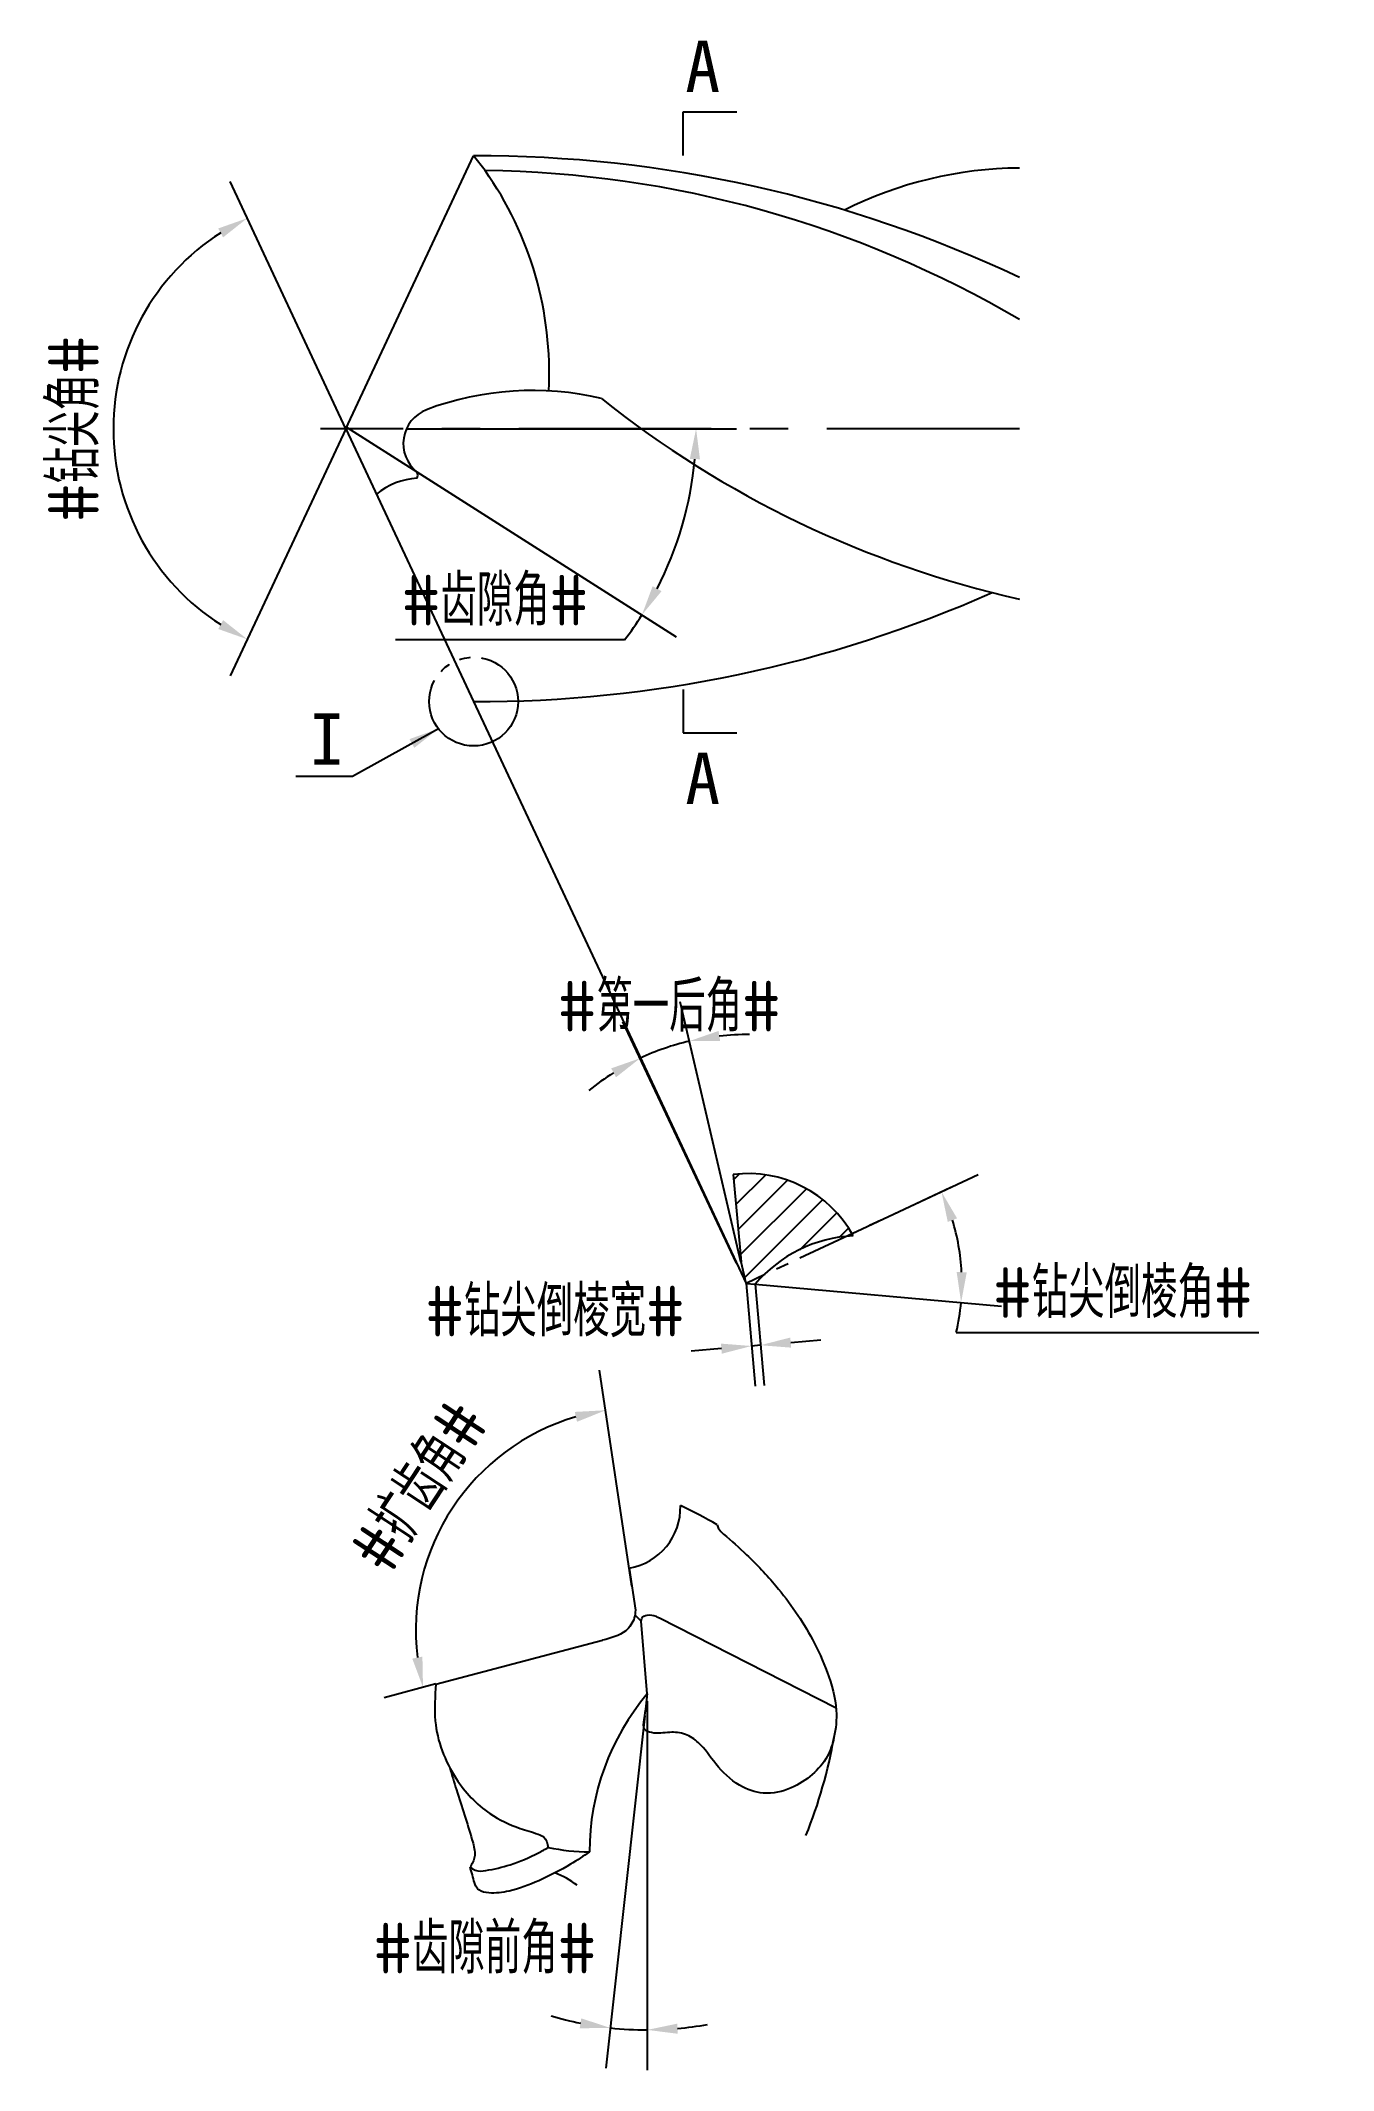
# Model space of a CAD drawing. Header units: millimetres. Extents: x 1092 to 1156, y 3800 to 3901.
import ezdxf

# ---------------------------------------------------------------- set-up
doc = ezdxf.new("R2010")
doc.units = ezdxf.units.MM
for name, pattern in [('ACAD_ISO04W100', [30, 24, -3, 0, -3]), ('CENTER', [50.8, 31.75, -6.35, 6.35, -6.35]), ('JIS_09_08', [10.75, 8, -0.55, 0.55, -0.55, 0.55, -0.55])]:
    doc.linetypes.add(name, pattern=pattern)
for name, color, linetype in [('中心线', 2, 'ACAD_ISO04W100'), ('标注', 7, 'Continuous'), ('注释', 3, 'Continuous'), ('轮廓', 4, 'Continuous')]:
    doc.layers.add(name, color=color, linetype=linetype)
doc.styles.add('CFST0', font='gbenor.shx', dxfattribs={"bigfont": 'gbcbig.shx'})
doc.styles.get("Standard").update_dxf_attribs({"font": ''})
doc.styles.get('Standard').set_extended_font_data('Microsoft YaHei')
doc.dimstyles.new('ISO-25', dxfattribs={"dimtxt": 2.5, "dimasz": 1.5, "dimexe": 0.4, "dimexo": 0.4, "dimgap": 0.4, "dimtad": 1, "dimdec": 3, "dimtxsty": 'Standard', "dimcen": 2.5, "dimclrd": 4, "dimclre": 4, "dimclrt": 4, "dimadec": 0, "dimazin": 0, "dimtfac": 1, "dimtdec": 3, "dimtmove": 0, "dimatfit": 3, "dimfxl": 1, "dimarcsym": 0})
doc.dimstyles.new('TYToolDesignC1-1', dxfattribs={"dimtxt": 2.5, "dimasz": 1.5, "dimexe": 2, "dimexo": 0, "dimtad": 1, "dimtoh": 1, "dimdec": 3, "dimdsep": 46, "dimtxsty": 'CFST0', "dimcen": 2.502, "dimclrd": 3, "dimclre": 3, "dimclrt": 3, "dimazin": 2, "dimtfac": 1, "dimtdec": 3, "dimtmove": 0, "dimatfit": 3, "dimfxl": 1, "dimarcsym": 0})

# ---------------------------------------------------------------- blocks, each defined once
blk = doc.blocks.new('*D7')
at = {"layer": 'Defpoints', "color": 0, "transparency": 16777216}
for p in [(1111.96, 3891.39), (1096.59, 3885.63), (1107.28, 3881.39), (1107.28, 3881.39), (1111.96, 3871.39)]:
    blk.add_point(p, dxfattribs=at)
at = {"layer": '标注', "color": 3, "lineweight": -2, "transparency": 16777216}
for q in [(1101.56, 3893.62), (1101.56, 3869.16)]:
    blk.add_line((1107.28, 3881.39), q, dxfattribs=at)
blk.add_arc((1107.28, 3881.39), 11.5, 122.5583, 237.4417, dxfattribs=at)
at = {"layer": '标注', "color": 3, "transparency": 16777216}
for points in [[(1100.97, 3891.3), (1101.21, 3890.86), (1102.41, 3891.81)], [(1101.21, 3871.92), (1100.97, 3871.48), (1102.41, 3870.97)]]:
    blk.add_solid(points, dxfattribs=at)
at = {"layer": '标注', "color": 3, "transparency": 16777216, "insert": (1093.82, 3881.39), "char_height": 2.5, "attachment_point": 5, "rotation": 90, "style": 'CFST0'}
blk.add_mtext('#钻尖角#', dxfattribs=at)
blk = doc.blocks.new('*D6')
at = {"layer": 'Defpoints', "color": 0, "transparency": 16777216}
for p in [(1107.42, 3881.39), (1107.42, 3881.39), (1110.28, 3881.39), (1110.79, 3879.25), (1124.31, 3878.17)]:
    blk.add_point(p, dxfattribs=at)
at = {"layer": '标注', "color": 3, "lineweight": -2, "transparency": 16777216}
for p, q in [((1110.28, 3881.39), (1126.61, 3881.39)), ((1110.79, 3879.25), (1123.62, 3871.1)), ((1121.07, 3870.95), (1109.74, 3870.95))]:
    blk.add_line(p, q, dxfattribs=at)
for start, end in [(332.5848, 354.999), (322.5829, 327.5838)]:
    blk.add_arc((1107.42, 3881.39), 17.19, start, end, dxfattribs=at)
at = {"layer": '标注', "color": 3, "transparency": 16777216}
for points in [[(1124.3, 3879.9), (1124.8, 3879.88), (1124.61, 3881.39)], [(1122.9, 3873.35), (1122.46, 3873.6), (1121.93, 3872.18)]]:
    blk.add_solid(points, dxfattribs=at)
at = {"layer": '标注', "color": 3, "transparency": 16777216, "insert": (1114.66, 3872.89), "char_height": 2.5, "attachment_point": 5, "style": 'CFST0'}
blk.add_mtext('#齿隙角#', dxfattribs=at)
blk = doc.blocks.new('*D5')
at = {"layer": 'Defpoints', "color": 0, "transparency": 16777216}
for p in [(1122.63, 3850.58), (1126.61, 3840.1), (1126.83, 3840.17), (1127.08, 3839.1), (1127.08, 3839.1)]:
    blk.add_point(p, dxfattribs=at)
at = {"layer": '标注', "color": 3, "lineweight": -2, "transparency": 16777216}
for p, q in [((1126.83, 3840.17), (1123.82, 3853.04)), ((1126.61, 3840.1), (1120.99, 3852.05))]:
    blk.add_line(p, q, dxfattribs=at)
for start, end in [(103.1509, 115.1735), (89.1804, 96.1657), (122.1588, 129.1441)]:
    blk.add_arc((1127.08, 3839.1), 12.31, start, end, dxfattribs=at)
at = {"layer": '标注', "color": 3, "transparency": 16777216}
for points in [[(1125.8, 3851.09), (1125.72, 3851.59), (1124.28, 3851.09)], [(1120.41, 3849.74), (1120.65, 3849.3), (1121.84, 3850.24)]]:
    blk.add_solid(points, dxfattribs=at)
at = {"layer": '标注', "color": 3, "transparency": 16777216, "insert": (1123.28, 3852.8), "char_height": 2.5, "attachment_point": 5, "style": 'CFST0'}
blk.add_mtext('#第一后角#', dxfattribs=at)
blk = doc.blocks.new('*D4')
at = {"layer": 'Defpoints', "color": 0, "transparency": 16777216}
for p in [(1137.39, 3841.87), (1132.05, 3841.43), (1127.08, 3839.1), (1127.08, 3839.1), (1127.53, 3839.06)]:
    blk.add_point(p, dxfattribs=at)
at = {"layer": '标注', "color": 3, "lineweight": -2, "transparency": 16777216}
for p, q in [((1132.05, 3841.43), (1138.56, 3844.48)), ((1127.53, 3839.06), (1139.71, 3837.98)), ((1137.48, 3836.67), (1152.45, 3836.67))]:
    blk.add_line(p, q, dxfattribs=at)
for start, end in [(2.9744, 17.0638), (346.8664, 354.9204)]:
    blk.add_arc((1127.08, 3839.1), 10.68, start, end, dxfattribs=at)
at = {"layer": '标注', "color": 3, "transparency": 16777216}
for points in [[(1137.06, 3842.14), (1137.52, 3842.32), (1136.75, 3843.63)], [(1138, 3839.65), (1137.5, 3839.66), (1137.72, 3838.15)]]:
    blk.add_solid(points, dxfattribs=at)
at = {"layer": '标注', "color": 3, "transparency": 16777216, "insert": (1145.72, 3838.63), "char_height": 2.5, "attachment_point": 5, "style": 'CFST0'}
blk.add_mtext('#钻尖倒棱角#', dxfattribs=at)
blk = doc.blocks.new('*D3')
at = {"layer": 'Defpoints', "color": 0, "transparency": 16777216}
for p in [(1127.08, 3839.1), (1127.53, 3839.06), (1127.35, 3836)]:
    blk.add_point(p, dxfattribs=at)
at = {"layer": '标注', "color": 3, "lineweight": -2, "transparency": 16777216}
for p, q in [((1127.08, 3839.1), (1127.53, 3834.01)), ((1127.53, 3839.06), (1127.97, 3834.05)), ((1125.86, 3835.87), (1124.36, 3835.74)), ((1127.79, 3836.04), (1127.35, 3836)), ((1129.29, 3836.17), (1130.78, 3836.3))]:
    blk.add_line(p, q, dxfattribs=at)
at = {"layer": '标注', "color": 3, "transparency": 16777216}
for points in [[(1125.84, 3836.12), (1125.88, 3835.62), (1127.35, 3836)], [(1129.27, 3836.42), (1129.31, 3835.92), (1127.79, 3836.04)]]:
    blk.add_solid(points, dxfattribs=at)
at = {"layer": '标注', "color": 3, "transparency": 16777216, "insert": (1117.63, 3837.7), "char_height": 2.5, "attachment_point": 5, "style": 'CFST0'}
blk.add_mtext('#钻尖倒棱宽#', dxfattribs=at)
blk = doc.blocks.new('*D2')
at = {"layer": 'Defpoints', "color": 0, "transparency": 16777216}
for p in [(1114.59, 3830.29), (1121.43, 3824.12), (1121.76, 3821.92), (1121.76, 3821.92), (1111.74, 3819.28)]:
    blk.add_point(p, dxfattribs=at)
at = {"layer": '标注', "color": 3, "lineweight": -2, "transparency": 16777216}
for p, q in [((1121.43, 3824.12), (1119.83, 3834.8)), ((1111.74, 3819.28), (1109.17, 3818.6))]:
    blk.add_line(p, q, dxfattribs=at)
blk.add_arc((1121.76, 3821.92), 11.02, 106.3322, 186.959, dxfattribs=at)
at = {"layer": '标注', "color": 3, "transparency": 16777216}
for points in [[(1118.61, 3832.74), (1118.72, 3832.25), (1120.13, 3832.82)], [(1111.07, 3820.63), (1110.57, 3820.53), (1111.1, 3819.11)]]:
    blk.add_solid(points, dxfattribs=at)
at = {"layer": '标注', "color": 3, "transparency": 16777216, "insert": (1110.92, 3829.05), "char_height": 2.5, "attachment_point": 5, "rotation": 56.6456, "style": 'CFST0'}
blk.add_mtext('#扩齿角#', dxfattribs=at)
blk = doc.blocks.new('*D1')
at = {"layer": 'Defpoints', "color": 0, "transparency": 16777216}
for p in [(1122.19, 3818.79), (1122.19, 3818.79), (1122.19, 3818.42), (1122.07, 3817.7), (1121.59, 3802.17)]:
    blk.add_point(p, dxfattribs=at)
at = {"layer": '标注', "color": 3, "lineweight": -2, "transparency": 16777216}
for p, q in [((1122.19, 3818.42), (1122.19, 3800.16)), ((1122.07, 3817.7), (1120.15, 3800.27))]:
    blk.add_line(p, q, dxfattribs=at)
for start, end in [(253.3784, 258.5479), (263.7175, 270), (275.1696, 280.3391)]:
    blk.add_arc((1122.19, 3818.79), 16.63, start, end, dxfattribs=at)
at = {"layer": '标注', "color": 3, "transparency": 16777216}
for points in [[(1118.93, 3802.73), (1118.85, 3802.24), (1120.37, 3802.26)], [(1123.7, 3801.97), (1123.68, 3802.47), (1122.19, 3802.16)]]:
    blk.add_solid(points, dxfattribs=at)
at = {"layer": '标注', "color": 3, "transparency": 16777216, "insert": (1114.16, 3806.19), "char_height": 2.5, "attachment_point": 5, "style": 'CFST0'}
blk.add_mtext('#齿隙前角#', dxfattribs=at)

msp = doc.modelspace()

# ---------------------------------------------------------------- hatches: boundary and pattern name
at = {"layer": '轮廓'}
h = msp.add_hatch(dxfattribs=at)
h.set_pattern_fill('ANSI31', color=256, scale=0.3)
h.set_pattern_definition([(45, (1089.2465, 3715.4105), (-0.673519, 0.673519), [])])
h.paths.add_polyline_path([(1126.8315, 3840.1698), (1127.0802, 3839.1004), (1127.5323, 3839.0616, -0.20376973), (1132.3755, 3841.4526, 0.30889073), (1126.447, 3844.4869)])

# ---------------------------------------------------------------- linework, layer by layer
at = {"layer": '中心线', "linetype": 'CENTER', "ltscale": 0.3}
msp.add_line((1140.6015, 3881.3904), (1106.0243, 3881.3904), dxfattribs=at)
at = {"layer": '注释'}
for p, q in [((1123.9702, 3897.0636), (1126.6173, 3897.0636)), ((1123.9702, 3868.4949), (1123.9702, 3866.3491)), ((1123.9702, 3866.3491), (1126.6173, 3866.3491))]:
    msp.add_line(p, q, dxfattribs=at)
at = {"layer": '注释', "linetype": 'JIS_09_08'}
msp.add_circle((1113.6015, 3867.8904), 2.1989, dxfattribs=at)
at = {"layer": '轮廓'}
for p, q in [((1123.9702, 3894.9178), (1123.9702, 3897.0636)), ((1107.2805, 3881.3904), (1113.6015, 3894.8904)), ((1114.1708, 3894.1616), (1113.6015, 3894.8904)), ((1107.2805, 3881.3904), (1113.6015, 3867.8904)), ((1107.3131, 3881.4601), (1110.7936, 3879.2543)), ((1113.6009, 3867.8888), (1127.0802, 3839.1004)), ((1127.0802, 3839.1004), (1127.5297, 3839.0588)), ((1121.2986, 3825.0059), (1121.6102, 3822.9367)), ((1121.5834, 3822.6969), (1121.8996, 3822.3868)), ((1122.1955, 3818.7865), (1121.8996, 3822.3868)), ((1122.7942, 3822.5448), (1131.5337, 3818.105)), ((1111.7408, 3819.2751), (1119.9839, 3821.4477)), ((1122.1955, 3818.7865), (1122.1955, 3818.7461))]:
    msp.add_line(p, q, dxfattribs=at)
at = {"layer": '轮廓', "linetype": 'Continuous'}
for p in [(1126.447, 3844.4869), (1127.0802, 3839.1004)]:
    msp.add_line(p, (1126.8315, 3840.1698), dxfattribs=at)
at = {"layer": '轮廓', "linetype": 'CENTER', "ltscale": 0.1}
msp.add_line((1137.211, 3843.8439), (1127.0802, 3839.1004), dxfattribs=at)
at = {"layer": '轮廓'}
for centre, radius, start, end in [((1113.8057, 3832.1897), 62.7011, 64.7, 90.186605), ((1100.0218, 3884.1714), 17.3205, 356.983044, 35.224923), ((1113.5313, 3840.8136), 53.3519, 59.509883, 89.313196), ((1140.7444, 3874.661), 19.63, 90.417273, 116.626816), ((1116.5208, 3868.2728), 15.0082, 76.900765, 110.493891), ((1111.9236, 3880.6554), 1.8, 111.417419, 231.112792), ((1151.7665, 3922.7293), 51.0019, 231.363693, 257.354713), ((1110.5109, 3879.0849), 0.3296, 333.898368, 30.93536), ((1110.9701, 3875.5926), 3.3513, 92.792709, 130.366184), ((1113.8057, 3930.5912), 62.7011, 269.813395, 293.944676), ((1132.7058, 3834.6822), 6.7784, 92.793074, 139.784194), ((1120.7728, 3828.0239), 3.0635, 279.883254, 1.451139), ((1116.6559, 3812.1788), 17.4664, 58.998447, 65.729869), ((1131.4519, 3810.9653), 12.1183, 139.804015, 179.987344), ((1108.0155, 3820.7099), 23.7694, 337.939718, 350.17939), ((1119.387, 3820.8432), 9.8753, 257.775929, 269.690537), ((1116.1084, 3805.8947), 4.3076, 52.635579, 69.340371)]:
    msp.add_arc(centre, radius, start, end, dxfattribs=at)
at = {"layer": '轮廓', "linetype": 'Continuous'}
msp.add_arc((1127.1889, 3838.6277), 5.906, 28.575041, 97.21585, dxfattribs=at)
at = {"layer": '轮廓'}
for points in [[(1125.6522, 3827.1502), (1125.7326, 3826.9531), (1125.9713, 3826.6977), (1127.1073, 3825.6734), (1128.5587, 3824.1308), (1130.3656, 3821.4783), (1131.0977, 3819.8599), (1131.5438, 3817.9699), (1131.4302, 3816.6263), (1131.0969, 3815.6906), (1130.3546, 3814.801), (1129.3203, 3814.1376), (1127.9344, 3813.8763), (1126.7639, 3814.2706), (1125.5878, 3815.3179), (1124.7199, 3816.3753), (1124.079, 3816.7824), (1123.3035, 3816.8837), (1122.3975, 3816.8685), (1122.0765, 3817.0221), (1122.0471, 3817.5258), (1122.1955, 3818.7865)], [(1121.6102, 3822.9367), (1121.5514, 3822.548), (1121.1259, 3821.9135), (1119.9839, 3821.4477)], [(1121.8996, 3822.3868), (1121.9176, 3822.5168), (1122.1885, 3822.6854), (1122.6282, 3822.6254), (1122.7942, 3822.5448)], [(1111.7408, 3819.2751), (1111.7059, 3817.4517), (1112.7375, 3814.6018), (1114.4099, 3812.8683), (1115.9077, 3812.1333), (1116.7979, 3811.8439), (1117.0764, 3811.6952), (1117.296, 3811.1918)], [(1112.4233, 3815.1328), (1112.7563, 3814.0358), (1113.1552, 3812.7909), (1113.5204, 3811.5848), (1113.6603, 3810.8638), (1113.6187, 3810.5907), (1113.5009, 3810.3382), (1113.4273, 3810.2219)], [(1113.4273, 3810.2219), (1113.6865, 3810.0599), (1114.2055, 3810.0511), (1115.4058, 3810.3333), (1116.8179, 3810.9237), (1117.296, 3811.1918)], [(1119.3336, 3810.968), (1118.4006, 3810.3572), (1116.827, 3809.5445), (1115.3561, 3809.0309), (1114.3535, 3808.9388), (1113.8646, 3809.0866), (1113.7139, 3809.276), (1113.5986, 3809.6278), (1113.4847, 3810.0395), (1113.4273, 3810.2219)]]:
    msp.add_spline(points, degree=3, dxfattribs=at)

# ---------------------------------------------------------------- texts
at = {"layer": '注释', "char_height": 2.53935, "width": 21.860635, "attachment_point": 1}
for s, insert in [('{\\f宋体|b0|i0|c134|p2;A}', (1124.0725, 3900.5961)), ('{\\f宋体|b0|i0|c134|p2;I}', (1105.4788, 3867.3033)), ('{\\f宋体|b0|i0|c134|p2;A}', (1124.0725, 3865.3578))]:
    msp.add_mtext(s, dxfattribs=dict(at, insert=insert))

# ---------------------------------------------------------------- dimensions: what is measured, and where the dimension line sits
at = {"layer": '标注'}
for base, line1, line2, text, picture, middle in [((1096.5907, 3885.6314), ((1107.2802, 3881.3904), (1111.9602, 3891.3904)), ((1107.2802, 3881.3904), (1111.9602, 3871.3904)), '#钻尖角#', '*D7', (1093.8225, 3881.3904)), ((1124.3062, 3878.1676), ((1107.4202, 3881.3904), (1110.2802, 3881.3904)), ((1107.4202, 3881.3904), (1110.7902, 3879.2504)), '#齿隙角#', '*D6', (1114.6564, 3872.889)), ((1137.3935, 3841.8739), ((1127.0802, 3839.1004), (1127.5302, 3839.0604)), ((1127.0802, 3839.1004), (1132.0502, 3841.4304)), '#钻尖倒棱角#', '*D4', (1145.7177, 3838.6315)), ((1114.5878, 3830.2868), ((1121.7635, 3821.9168), (1111.7435, 3819.2768)), ((1121.7635, 3821.9168), (1121.4335, 3824.1168)), '#扩齿角#', '*D2', (1110.9194, 3829.0549))]:
    dim = msp.add_angular_dim_2l(base=base, line1=line1, line2=line2, text=text, dimstyle='TYToolDesignC1-1', dxfattribs=at)
    dim.commit()
    dim.dimension.update_dxf_attribs({"geometry": picture, "text_midpoint": middle})
for base, line1, line2, text, picture, middle in [((1122.635, 3850.581), ((1127.0802, 3839.1004), (1126.8302, 3840.1704)), ((1127.0802, 3839.1004), (1126.6102, 3840.1004)), '#第一后角#', '*D5', (1123.2802, 3850.8104)), ((1121.5858, 3802.1674), ((1122.1935, 3818.7868), (1122.0735, 3817.6968)), ((1122.1935, 3818.7868), (1122.1935, 3818.4168)), '#齿隙前角#', '*D1', (1114.1555, 3804.2278))]:
    dim = msp.add_angular_dim_2l(base=base, line1=line1, line2=line2, text=text, dimstyle='TYToolDesignC1-1', dxfattribs=at)
    dim.commit()
    dim.dimension.update_dxf_attribs({"geometry": picture, "text_midpoint": middle, "dimtype": 162})
dim = msp.add_linear_dim(base=(1127.3515, 3835.9996), p1=(1127.5302, 3839.0604), p2=(1127.0802, 3839.1004), angle=5, text='#钻尖倒棱宽#', dimstyle='TYToolDesignC1-1', dxfattribs=at)
dim.commit()
dim.dimension.update_dxf_attribs({"geometry": '*D3', "text_midpoint": (1117.6258, 3837.6959)})

# ---------------------------------------------------------------- leaders
at = {"layer": '注释'}
msp.add_leader([(1111.8623, 3866.545), (1107.6092, 3864.1867), (1104.8159, 3864.1867)], dimstyle='ISO-25', override={"dimgap": 0.4, "dimtad": 0, "dimclrd": 256}, dxfattribs=at)

doc.saveas('drawing.dxf')
